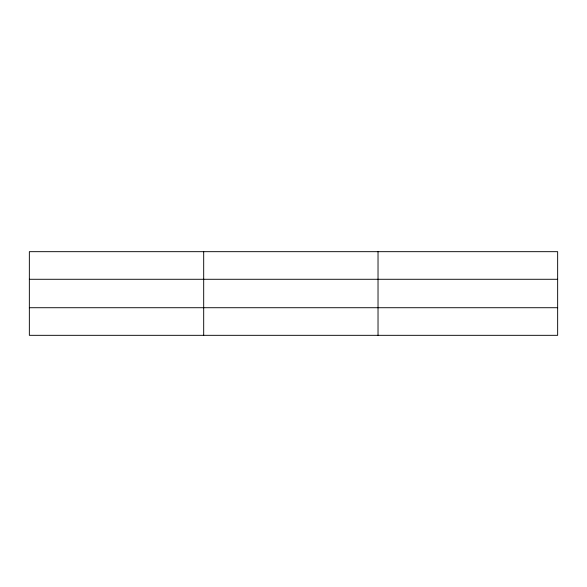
<?xml version="1.0" encoding="UTF-8"?>
<svg xmlns="http://www.w3.org/2000/svg" width="587" height="587" viewBox="0 0 587 587"><rect width="100%" height="100%" fill="white"/><g stroke="black" fill="none" stroke-linecap="round" stroke-linejoin="round"><path stroke-width="0.88" d="M203.689 251.676L203.689 335.324M378.028 251.676L378.028 335.324M557.65 307.72L557.65 335.324L29.35 335.324L29.35 251.676L557.65 251.676L557.65 307.72L29.35 307.72M29.35 279.28L557.65 279.28"/></g></svg>
